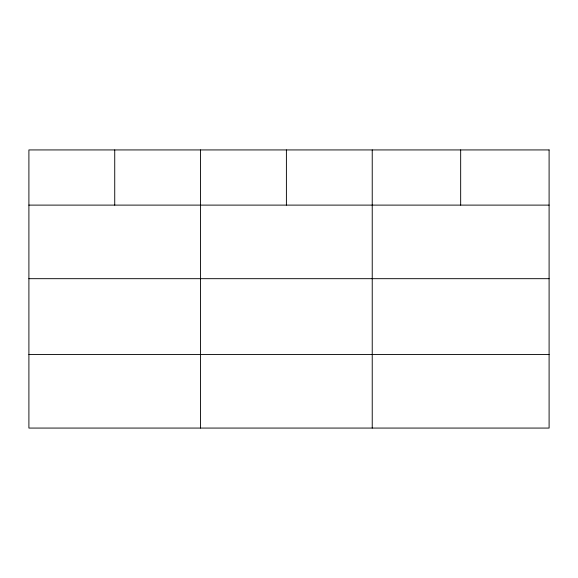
<?xml version="1.0" encoding="UTF-8"?>
<svg xmlns="http://www.w3.org/2000/svg" width="578" height="578" viewBox="0 0 578 578"><rect width="100%" height="100%" fill="white"/><g stroke="black" fill="none" stroke-linecap="round" stroke-linejoin="round"><path stroke-width="0.87" d="M28.9 205.111L549.1 205.111M28.9 278.683L549.1 278.683M28.9 354.495L549.1 354.495M460.666 149.933L460.666 205.111M372.232 149.933L372.232 428.067M286.399 149.933L286.399 205.111M200.566 149.933L200.566 428.067M114.733 149.933L114.733 205.111M549.1 149.933L28.9 149.933L28.9 428.067L549.1 428.067L549.1 149.933"/></g></svg>
